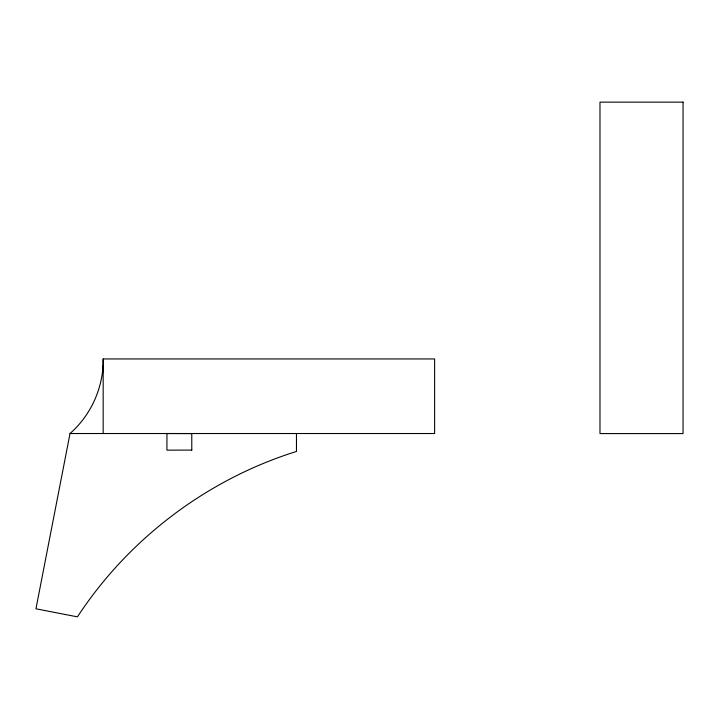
<?xml version="1.0" encoding="UTF-8"?>
<svg xmlns="http://www.w3.org/2000/svg" width="719" height="719" viewBox="0 0 719 719"><rect width="100%" height="100%" fill="white"/><g stroke="black" fill="none" stroke-linecap="round" stroke-linejoin="round"><path stroke-width="1.08" d="M103.168 433.521L103.168 358.943L434.609 358.943L434.609 433.521L70.022 433.521L35.95 608.795L77.436 616.857C128.638 538.684 207.27 479.312 296.471 451.46L296.471 433.512M103.006 365.953C101.532 391.684 89.399 416.535 70.022 433.521M191.82 450.085L166.916 450.157L166.961 433.512L191.775 433.584L191.775 450.157M103.168 358.943L103.168 372.029M683.05 102.143L599.979 102.143L599.979 433.584L683.05 433.584L683.05 102.143"/></g></svg>
